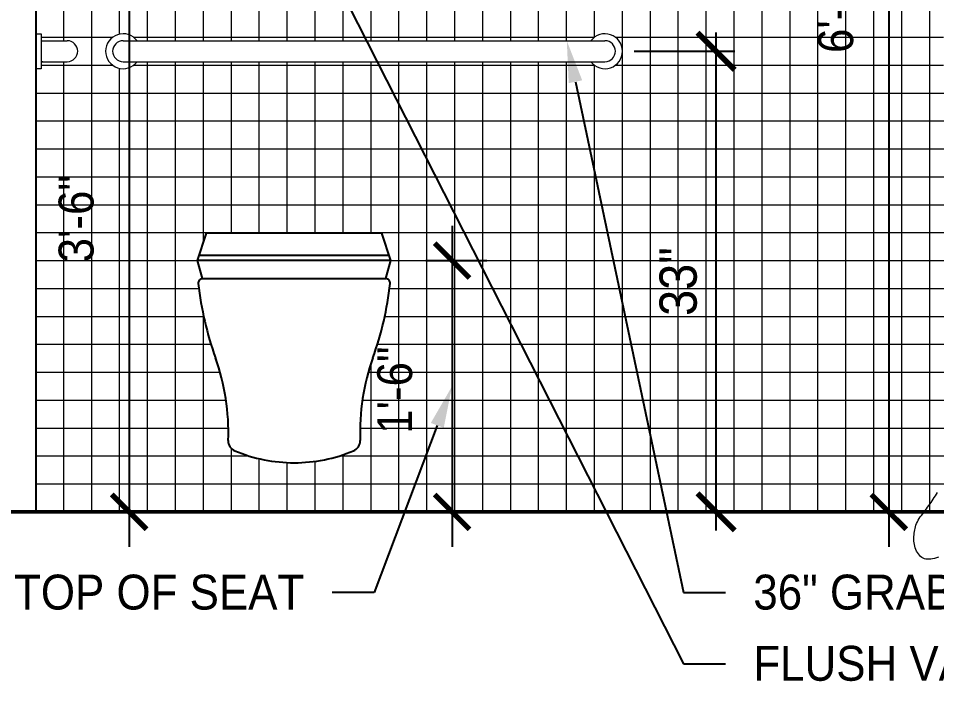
# Model space of a CAD drawing. Header units: inches. Extents: x -3027 to 6920, y -6604 to 320.
# Drawn here: x -759.2 to -693.5, y -2712.9 to -2664.6 of the extents above; entities that cross this region are included whole.
import ezdxf
from ezdxf import colors
from ezdxf.entities.mleader import LeaderData, LeaderLine
from ezdxf.math import Vec2, Vec3

# ---------------------------------------------------------------- set-up
doc = ezdxf.new("R2010")
doc.units = ezdxf.units.IN
doc.header["$LTSCALE"] = 4
doc.header["$MEASUREMENT"] = 0
doc.header["$PDMODE"] = 35
doc.header["$PDSIZE"] = -5
doc.layers.get('0').update_dxf_attribs({"linetype": 'CONTINUOUS'})
doc.layers.get('Defpoints').update_dxf_attribs({"linetype": 'CONTINUOUS'})
for name, color, linetype, lineweight in [('A-ELEV-2', 5, 'CONTINUOUS', 25), ('A-ELEV-3', 8, 'CONTINUOUS', 15), ('A-ELEV-4', 9, 'CONTINUOUS', 9), ('A-ELEV-CUT', 3, 'CONTINUOUS', 50), ('A-EQPM-FIXD', 5, 'CONTINUOUS', 25), ('A-NOTE-DIM', 8, 'CONTINUOUS', 15), ('A-NOTE-REF', 8, 'CONTINUOUS', 15)]:
    doc.layers.add(name, color=color, linetype=linetype, lineweight=lineweight)
doc.styles.add('3_8SM', font='swisse.ttf', dxfattribs={"width": 0.9, "height": 2.666667})
doc.styles.add('ANNOT-SM', font='swisse.ttf', dxfattribs={"width": 0.9, "height": 0.078125})
doc.dimstyles.new('DIM-ANNOT', dxfattribs={"dimtxt": 0.078125, "dimasz": 0.078125, "dimexe": 0.078125, "dimexo": 0.078125, "dimgap": 0.078125, "dimtad": 1, "dimzin": 11, "dimdsep": 46, "dimlunit": 4, "dimtxsty": 'ANNOT-SM', "dimblk1": 'ARCHTICK', "dimblk2": 'ARCHTICK', "dimsah": 1, "dimcen": 0, "dimdle": 0.078125, "dimclrd": 8, "dimclre": 8, "dimclrt": 8, "dimadec": 0, "dimazin": 0, "dimtfac": 4, "dimtofl": 0, "dimtmove": 2, "dimatfit": 3, "dimfxl": 1, "dimfrac": 2, "dimtzin": 0, "dimarcsym": 0})
doc.dimstyles.new('DIM3_8', dxfattribs={"dimtxt": 2.666667, "dimasz": 2.666667, "dimexe": 1.333333, "dimexo": 1.333333, "dimgap": 1.333333, "dimtad": 1, "dimdec": 4, "dimzin": 11, "dimdsep": 46, "dimlunit": 4, "dimtxsty": '3_8SM', "dimblk": 'ARCHTICK', "dimblk1": 'ARCHTICK', "dimblk2": 'ARCHTICK', "dimsah": 1, "dimcen": 2.666667, "dimdle": 1.333333, "dimclrd": 8, "dimclre": 8, "dimclrt": 8, "dimadec": 0, "dimazin": 0, "dimtfac": 4, "dimtdec": 4, "dimtofl": 0, "dimtmove": 2, "dimatfit": 3, "dimfxl": 1, "dimfrac": 2, "dimtzin": 0, "dimarcsym": 0})

# ---------------------------------------------------------------- blocks, each defined once
blk = doc.blocks.new('_ARCHTICK')
at = {"color": 0, "linetype": 'ByBlock', "const_width": 0.15}
blk.add_lwpolyline([(-0.5, -0.5), (0.5, 0.5)], dxfattribs=at)
blk = doc.blocks.new('*D162')
at = {"layer": 'A-NOTE-DIM', "color": 8, "lineweight": -2, "transparency": 16777216}
for p, q in [((-709.289, -2701.333), (-709.289, -2665.667)), ((-715.167, -2667), (-707.956, -2667)), ((-756.667, -2700), (-707.956, -2700))]:
    blk.add_line(p, q, dxfattribs=at)
at = {"layer": 'Defpoints', "color": 0, "transparency": 16777216}
for p in [(-716.5, -2667), (-709.289, -2667), (-758, -2700)]:
    blk.add_point(p, dxfattribs=at)
at = {"layer": 'A-NOTE-DIM', "color": 8, "lineweight": -2, "transparency": 16777216, "xscale": 2.666666666666667, "yscale": 2.666666666666667, "zscale": 2.666666666666667}
for p, rotation in [((-709.289, -2667), 90), ((-709.289, -2700), 270)]:
    blk.add_blockref('_ARCHTICK', p, dxfattribs=dict(at, rotation=rotation))
at = {"layer": 'A-NOTE-DIM', "color": 8, "transparency": 16777216, "insert": (-711.991, -2683.5), "char_height": 2.6667, "attachment_point": 5, "rotation": 90, "style": '3_8SM'}
blk.add_mtext('33"', dxfattribs=at)
blk = doc.blocks.new('HC-GB36-SD')
at = {"layer": 'A-ELEV-3'}
for p, q in [((1.25, 0.75), (35.75, 0.75)), ((1.25, -0.75), (35.75, -0.75))]:
    blk.add_line(p, q, dxfattribs=at)
for centre, radius, start, end in [((1.25, 0), 1.25, 36.8699, 323.1301), ((1.25, 0), 0.75, 90, 270), ((35.75, 0), 1.25, 216.8699, 143.1301), ((35.75, 0), 0.75, 270, 90)]:
    blk.add_arc(centre, radius, start, end, dxfattribs=at)
blk = doc.blocks.new('HC-GB-SD')
at = {"layer": 'A-ELEV-3'}
for p, q in [((0, -1.25), (0, 1.25)), ((0, 1.25), (0.375, 1.25)), ((0.375, 1.25), (0.375, -1.25)), ((0.375, 0.75), (2.25, 0.75)), ((0.375, 0.75), (0.5, 0.75)), ((0.375, -1.25), (0, -1.25)), ((0.375, -0.75), (2.25, -0.75)), ((0.5, -0.75), (0.375, -0.75))]:
    blk.add_line(p, q, dxfattribs=at)
blk.add_arc((2.25, 0), 0.75, 270, 90, dxfattribs=at)
blk = doc.blocks.new('*D180')
at = {"layer": 'A-NOTE-DIM', "color": 8, "lineweight": -2, "transparency": 16777216}
for p, q in [((-751.316, -2655.5), (-751.316, -2702.5)), ((-745.5, -2658), (-753.816, -2658)), ((-745.5, -2700), (-753.816, -2700))]:
    blk.add_line(p, q, dxfattribs=at)
at = {"layer": 'Defpoints', "color": 0, "transparency": 16777216}
for p in [(-743, -2658), (-751.316, -2700), (-743, -2700)]:
    blk.add_point(p, dxfattribs=at)
at = {"layer": 'A-NOTE-DIM', "color": 8, "lineweight": -2, "transparency": 16777216, "xscale": 2.5, "yscale": 2.5, "zscale": 2.5}
for p, rotation in [((-751.316, -2658), 90), ((-751.316, -2700), 270)]:
    blk.add_blockref('_ARCHTICK', p, dxfattribs=dict(at, rotation=rotation))
at = {"layer": 'A-NOTE-DIM', "color": 8, "transparency": 16777216, "insert": (-755.1, -2679), "char_height": 2.5, "attachment_point": 5, "rotation": 90, "style": 'ANNOT-SM'}
blk.add_mtext('3\'-6" ', dxfattribs=at)
blk = doc.blocks.new('toto aquia wall hung dual flush elev front')
at = {"layer": 'A-EQPM-FIXD', "linetype": 'Continuous'}
for p, q in [((-6.928, 17.439), (-6.284, 19.401)), ((6.284, 19.401), (-6.284, 19.401)), ((6.928, 17.439), (6.284, 19.401)), ((-6.804, 17.818), (6.804, 17.818)), ((-6.558, 16.146), (-6.928, 17.439)), ((6.928, 17.439), (-6.928, 17.439)), ((6.558, 16.146), (6.928, 17.439)), ((-6.558, 16.146), (6.558, 16.146))]:
    blk.add_line(p, q, dxfattribs=at)
for centre, radius, start, end in [((-6.558, 15.831), 0.315, 90, 186.41935), ((16.603, 18.437), 23.622, 186.41935, 199.70921), ((-16.603, 18.437), 23.622, 340.29079, 353.58065), ((6.558, 15.831), 0.315, 353.58065, 90), ((-20.46, 5.159), 15.748, 357.82472, 19.70921), ((-20.46, 5.159), 15.748, 16.56755, 19.70921), ((20.46, 5.159), 15.748, 160.29079, 182.17528), ((-3.937, 4.532), 0.787, 177.82472, 247.38015), ((3.937, 4.532), 0.787, 292.61985, 2.17528), ((0, 13.98), 11.023, 247.38015, 270), ((0, 13.98), 11.023, 270, 292.61985)]:
    blk.add_arc(centre, radius, start, end, dxfattribs=at)
blk = doc.blocks.new('*D182')
at = {"layer": 'A-NOTE-DIM', "color": 8, "lineweight": -2, "transparency": 16777216}
for p, q in [((-728.195, -2679.5), (-728.195, -2702.5)), ((-730.072, -2682), (-725.695, -2682)), ((-730.072, -2700), (-725.695, -2700))]:
    blk.add_line(p, q, dxfattribs=at)
at = {"layer": 'Defpoints', "color": 0, "transparency": 16777216}
for p in [(-732.572, -2682), (-732.572, -2700), (-728.195, -2700)]:
    blk.add_point(p, dxfattribs=at)
at = {"layer": 'A-NOTE-DIM', "color": 8, "lineweight": -2, "transparency": 16777216, "xscale": 2.5, "yscale": 2.5, "zscale": 2.5}
for p, rotation in [((-728.195, -2682), 90), ((-728.195, -2700), 270)]:
    blk.add_blockref('_ARCHTICK', p, dxfattribs=dict(at, rotation=rotation))
at = {"layer": 'A-NOTE-DIM', "color": 8, "transparency": 16777216, "insert": (-732.289, -2691.28), "char_height": 2.5, "attachment_point": 5, "rotation": 90, "style": 'ANNOT-SM'}
blk.add_mtext('1\'-6" ', dxfattribs=at)
blk = doc.blocks.new('*D219')
at = {"layer": 'A-NOTE-DIM', "color": 8, "lineweight": -2, "transparency": 16777216}
for p, q in [((-696.925, -2625.5), (-696.925, -2702.5)), ((-698.961, -2628), (-694.425, -2628)), ((-697.961, -2700), (-694.425, -2700))]:
    blk.add_line(p, q, dxfattribs=at)
at = {"layer": 'Defpoints', "color": 0, "transparency": 16777216}
for p in [(-701.461, -2628), (-700.461, -2700), (-696.925, -2700)]:
    blk.add_point(p, dxfattribs=at)
at = {"layer": 'A-NOTE-DIM', "color": 8, "lineweight": -2, "transparency": 16777216, "xscale": 2.5, "yscale": 2.5, "zscale": 2.5}
for p, rotation in [((-696.925, -2628), 90), ((-696.925, -2700), 270)]:
    blk.add_blockref('_ARCHTICK', p, dxfattribs=dict(at, rotation=rotation))
at = {"layer": 'A-NOTE-DIM', "color": 8, "transparency": 16777216, "insert": (-700.71, -2664), "char_height": 2.5, "attachment_point": 5, "rotation": 90, "style": 'ANNOT-SM'}
blk.add_mtext('6\'-0" ', dxfattribs=at)
blk = doc.blocks.new('*U167')
at = {"layer": 'A-ELEV-4'}
blk.add_lwpolyline([(-7.433, -3.258), (-7.583, -3.3), (-7.725, -3.336), (-7.859, -3.366), (-7.988, -3.387), (-8.109, -3.4), (-8.225, -3.401), (-8.335, -3.391), (-8.44, -3.366), (-8.539, -3.326), (-8.634, -3.269), (-8.723, -3.198), (-8.805, -3.114), (-8.882, -3.019), (-8.951, -2.916), (-9.012, -2.806), (-9.064, -2.692), (-9.108, -2.577), (-9.142, -2.46), (-9.167, -2.344), (-9.185, -2.228), (-9.195, -2.112), (-9.2, -1.995), (-9.199, -1.879), (-9.194, -1.763), (-9.185, -1.647), (-9.174, -1.531), (-9.16, -1.414), (-9.141, -1.298), (-9.118, -1.182), (-9.088, -1.066), (-9.051, -0.949), (-9.006, -0.833), (-8.953, -0.717), (-8.89, -0.601), (-8.819, -0.485), (-8.742, -0.368), (-8.659, -0.252), (-8.572, -0.136), (-8.484, -0.02), (-8.395, 0.097), (-8.307, 0.213), (-8.22, 0.329), (-8.136, 0.445), (-8.054, 0.561), (-7.974, 0.678), (-7.894, 0.794), (-7.816, 0.91), (-7.738, 1.026), (-7.66, 1.143), (-7.583, 1.259), (-7.506, 1.375)], dxfattribs=at)

msp = doc.modelspace()

# ---------------------------------------------------------------- hatches: boundary and pattern name
at = {"layer": 'A-ELEV-4'}
h = msp.add_hatch(dxfattribs=at)
h.set_pattern_fill('ANSI37', color=256, scale=16, angle=45)
h.paths.add_polyline_path([(-757.99984, -2652), (-757.99984, -2665.75), (-757.62484, -2665.75), (-757.62484, -2666.25), (-755.74984, -2666.25, -1), (-755.74984, -2667.75), (-757.62484, -2667.75), (-757.62484, -2668.25), (-757.99984, -2668.25), (-757.99984, -2700), (-663.9998, -2700), (-663.9998, -2652), (-669.9998, -2652), (-669.9998, -2658), (-693.9998, -2658), (-693.9998, -2652)])
h.paths.add_polyline_path([(-718.24984, -2667.75), (-750.74984, -2667.75, -3), (-750.74984, -2666.25), (-718.24984, -2666.25, -3)], flags=16)
h.paths.add_polyline_path([(-691.4998, -2664.5), (-685.8143, -2664.5), (-685.8143, -2664.09363), (-685.37048, -2664.09363), (-685.37048, -2663.84624), (-684.87048, -2663.84624), (-684.87048, -2663.62767), (-684.98481, -2663.55278), (-685.1536, -2663.49143), (-685.36506, -2663.44184), (-685.60739, -2663.40225), (-685.86882, -2663.37089), (-686.13754, -2663.34599), (-686.40178, -2663.32579), (-686.64974, -2663.30851), (-686.8722, -2663.29269), (-687.07026, -2663.27804), (-687.24757, -2663.26457), (-687.40778, -2663.25231), (-687.55457, -2663.24126), (-687.69157, -2663.23144), (-687.82246, -2663.22286), (-687.95088, -2663.21553), (-688.07981, -2663.20942), (-688.20942, -2663.20432), (-688.33919, -2663.19995), (-688.46862, -2663.19605), (-688.59717, -2663.19235), (-688.80448, -2663.1862), (-688.97243, -2663.17977), (-689.09233, -2663.1742), (-689.20878, -2663.16749), (-689.32125, -2663.15938), (-689.48649, -2663.14443), (-689.68074, -2663.11671), (-689.84794, -2663.07907), (-689.9897, -2663.02945), (-690.10561, -2662.96931), (-690.19696, -2662.90005), (-690.2828, -2662.80334), (-690.33515, -2662.67548), (-690.32888, -2662.55409), (-690.27138, -2662.47324), (-690.19806, -2662.41901), (-690.10181, -2662.37527), (-689.98624, -2662.34113), (-689.85425, -2662.31565), (-689.71264, -2662.29954), (-689.56673, -2662.29355), (-689.42283, -2662.29852), (-689.2882, -2662.31489), (-689.15599, -2662.34245), (-689.02127, -2662.37963), (-688.90493, -2662.41641), (-688.8264, -2662.44198), (-688.74306, -2662.46944), (-688.65521, -2662.49842), (-688.56341, -2662.52852), (-688.46821, -2662.55935), (-688.37016, -2662.5905), (-688.26981, -2662.62157), (-688.16771, -2662.65216), (-688.06442, -2662.68186), (-687.9598, -2662.71036), (-687.85101, -2662.73769), (-687.73452, -2662.76394), (-687.60679, -2662.78923), (-687.46429, -2662.81367), (-687.30348, -2662.83735), (-687.12085, -2662.86039), (-686.91285, -2662.8829), (-686.67685, -2662.90505), (-686.4138, -2662.92731), (-686.12553, -2662.95021), (-685.8139, -2662.97428), (-685.48073, -2663.00007), (-685.12788, -2663.02811), (-684.75719, -2663.05894), (-684.37048, -2663.09308), (-684.37048, -2663.84624), (-683.87048, -2663.84624), (-683.87048, -2664.09363), (-682.9373, -2664.09363), (-682.9373, -2663.71383), (-682.4373, -2663.71383), (-682.4373, -2659.85867), (-682.4998, -2659.85867), (-682.4998, -2659.10867), (-682.4373, -2659.10867), (-682.4373, -2656.5, -1), (-681.5623, -2656.5), (-681.5623, -2659.10867), (-681.4998, -2659.10867), (-681.4998, -2659.85867), (-681.5623, -2659.85867), (-681.5623, -2663.71383), (-681.0623, -2663.71383), (-681.0623, -2664.09363), (-680.12912, -2664.09363), (-680.12912, -2663.84624), (-679.62912, -2663.84624), (-679.62912, -2663.09308), (-679.24241, -2663.05894), (-678.87172, -2663.02811), (-678.51887, -2663.00007), (-678.1857, -2662.97428), (-677.87407, -2662.95021), (-677.5858, -2662.92731), (-677.32275, -2662.90505), (-677.08675, -2662.8829), (-676.87875, -2662.86039), (-676.69612, -2662.83735), (-676.53531, -2662.81367), (-676.39281, -2662.78923), (-676.26508, -2662.76394), (-676.14859, -2662.73769), (-676.0398, -2662.71036), (-675.93518, -2662.68186), (-675.83189, -2662.65216), (-675.72979, -2662.62157), (-675.62944, -2662.5905), (-675.53139, -2662.55935), (-675.43619, -2662.52852), (-675.34439, -2662.49842), (-675.18249, -2662.44501), (-675.04761, -2662.40108), (-674.91034, -2662.35995), (-674.77755, -2662.32737), (-674.64463, -2662.30523), (-674.50559, -2662.29462), (-674.35975, -2662.29522), (-674.21525, -2662.30638), (-674.07784, -2662.32725), (-673.95334, -2662.35707), (-673.81894, -2662.40613), (-673.70917, -2662.48733), (-673.66173, -2662.59265), (-673.67337, -2662.69728), (-673.70787, -2662.78153), (-673.76564, -2662.86238), (-673.84535, -2662.93574), (-673.94877, -2663.0006), (-674.07759, -2663.05571), (-674.19362, -2663.08851), (-674.27849, -2663.10762), (-674.36991, -2663.12399), (-674.46737, -2663.1379), (-674.57036, -2663.14961), (-674.67835, -2663.15938), (-674.79082, -2663.16749), (-674.90727, -2663.1742), (-675.02717, -2663.17977), (-675.15001, -2663.18448), (-675.27527, -2663.18858), (-675.40243, -2663.19235), (-675.53098, -2663.19605), (-675.66041, -2663.19995), (-675.79018, -2663.20432), (-675.91979, -2663.20942), (-676.04872, -2663.21553), (-676.17714, -2663.22286), (-676.30803, -2663.23144), (-676.44503, -2663.24126), (-676.59182, -2663.25231), (-676.75203, -2663.26457), (-676.92934, -2663.27804), (-677.1274, -2663.29269), (-677.34986, -2663.30851), (-677.59782, -2663.32579), (-677.86206, -2663.34599), (-678.13078, -2663.37089), (-678.39221, -2663.40225), (-678.63454, -2663.44184), (-678.846, -2663.49143), (-679.01479, -2663.55278), (-679.12912, -2663.62767), (-679.12912, -2663.84624), (-678.62912, -2663.84624), (-678.62912, -2664.09363), (-678.1853, -2664.09363), (-678.1853, -2664.5), (-672.4998, -2664.5, -0.41421356), (-670.9998, -2666), (-670.9998, -2669.5, -0.41421356), (-671.9998, -2670.5), (-673.48355, -2670.5), (-673.48355, -2673.25), (-675.07036, -2673.25), (-675.50846, -2671.90681, -0.03258575), (-677.75067, -2672.60753), (-677.75067, -2675.23557, -1.00454115), (-678.25062, -2675.24217), (-678.25062, -2672.72119, -0.03165698), (-680.50866, -2673.0533), (-680.77733, -2674), (-681.3748, -2674), (-681.3748, -2679.75, -1), (-682.6248, -2679.75), (-682.6248, -2674), (-683.22227, -2674), (-683.49094, -2673.0533, -0.03166921), (-685.74984, -2672.721), (-685.74984, -2675.24557, -1.00454115), (-686.24979, -2675.25217), (-686.24979, -2672.60732, -0.03257344), (-688.49114, -2671.90681), (-688.92924, -2673.25), (-690.51605, -2673.25), (-690.51605, -2670.5), (-691.9998, -2670.5, -0.41421356), (-692.9998, -2669.5), (-692.9998, -2666, -0.41421356)], flags=16)
h.paths.add_polyline_path([(-692.36845, -2666.47841), (-692.36889, -2666.47822), (-692.4998, -2668, 0.41421356), (-691.4998, -2669), (-672.4998, -2669, 0.41421356), (-671.4998, -2668), (-671.63252, -2666.45715, 0.38929761), (-672.13068, -2666), (-691.86892, -2666, 0.40162023)], flags=0)
h.paths.add_polyline_path([(-692.41573, -2665.30451), (-692.37433, -2665.18881), (-692.30871, -2665.05166), (-692.28595, -2665.0141), (-692.32669, -2665.08923), (-692.35967, -2665.15816), (-692.386, -2665.22141), (-692.40678, -2665.2795), (-692.42313, -2665.33294), (-692.43597, -2665.3823), (-692.44555, -2665.42829), (-692.45194, -2665.47166), (-692.45522, -2665.51319), (-692.45544, -2665.55364), (-692.4527, -2665.59376), (-692.44706, -2665.63431), (-692.43859, -2665.67606), (-692.4267, -2665.71948), (-692.40809, -2665.76393), (-692.37881, -2665.80847), (-692.31036, -2665.8766), (-692.27239, -2665.89411), (-692.36206, -2665.83395), (-692.41912, -2665.74715), (-692.4499, -2665.63479), (-692.45816, -2665.51389), (-692.44244, -2665.40715)], flags=0)
h.paths.add_polyline_path([(-736.9998, -2661), (-742.9998, -2661), (-742.9998, -2655), (-736.9998, -2655)], flags=16)
h.paths.add_polyline_path([(-733.21597, -2680.03873), (-732.57169, -2682), (-732.94204, -2683.29376, -0.44742297), (-732.62906, -2683.64393, -0.05805301), (-733.8648, -2688.96927, 0.09578039), (-734.77602, -2694.87791, -0.31316746), (-735.26, -2695.63462, -0.09901944), (-739.4998, -2696.48258, -0.09901943), (-743.7396, -2695.63462, -0.31316746), (-744.22358, -2694.87791, 0.09578039), (-745.1348, -2688.96927, -0.05805301), (-746.37054, -2683.64393, -0.44742297), (-746.05756, -2683.29376), (-746.42791, -2682), (-745.78363, -2680.03873)], flags=16)

# ---------------------------------------------------------------- linework, layer by layer
at = {"layer": 'A-ELEV-2'}
msp.add_line((-757.99984, -2580), (-757.99984, -2700), dxfattribs=at)
at = {"layer": 'A-ELEV-CUT'}
msp.add_lwpolyline([(-663.9998, -2700), (-762.99984, -2700), (-781.00765, -2700.37484), (-798.99984, -2700), (-798.99984, -2580), (-663.9998, -2580)], close=True, dxfattribs=at)

# ---------------------------------------------------------------- block references
for name, p in [('HC-GB-SD', (-757.99984, -2667)), ('HC-GB36-SD', (-752.99984, -2667)), ('toto aquia wall hung dual flush elev front', (-739.4998, -2699.43943))]:
    msp.add_blockref(name, p)
at = {"layer": 'A-ELEV-3'}
msp.add_blockref('*U167', (-685.92676, -2700), dxfattribs=at)

# ---------------------------------------------------------------- dimensions: what is measured, and where the dimension line sits
at = {"layer": 'A-NOTE-DIM'}
for base, p1, p2, override, picture, middle in [((-696.925, -2700), (-701.46124, -2628), (-700.46124, -2700), {"dimscale": 0, "dimpost": ' '}, '*D219', (-700.70965, -2664)), ((-751.31577, -2700), (-742.9998, -2658), (-742.9998, -2700), {"dimpost": ' '}, '*D180', (-755.10043, -2679))]:
    dim = msp.add_linear_dim(base=base, p1=p1, p2=p2, angle=90, dimstyle='DIM-ANNOT', override=override, dxfattribs=at)
    dim.commit()
    dim.dimension.update_dxf_attribs({"geometry": picture, "text_midpoint": middle})
dim = msp.add_linear_dim(base=(-709.28946, -2667), p1=(-757.99984, -2700), p2=(-716.49984, -2667), angle=270, text='33"', dimstyle='DIM3_8', override={"dimpost": ' '}, dxfattribs=at)
dim.commit()
dim.dimension.update_dxf_attribs({"geometry": '*D162', "text_midpoint": (-711.99128, -2683.5)})
dim = msp.add_linear_dim(base=(-728.19527, -2700), p1=(-732.57169, -2682), p2=(-732.57169, -2700), angle=90, dimstyle='DIM-ANNOT', override={"dimpost": ' '}, dxfattribs=at)
dim.commit()
dim.dimension.update_dxf_attribs({"geometry": '*D182', "text_midpoint": (-732.28936, -2691.28028), "dimtype": 160})

# ---------------------------------------------------------------- leaders
at = {"layer": 'A-NOTE-REF'}
ml = msp.add_multileader_mtext('Standard', dxfattribs=at)
ml.set_content('FLUSH VALVE', color=256, style='ANNOT-SM')
ml.set_leader_properties()
ml.build(insert=Vec2(0, 0))
ml.multileader.update_dxf_attribs({"dogleg_length": 0.09375, "arrow_head_size": 3, "scale": 32})
ctx = ml.context
ctx.base_point, ctx.scale, ctx.char_height, ctx.arrow_head_size, ctx.plane_origin = Vec3(-708.62551, -2710.88386), 32, 2.5, 3, Vec3(-742.05614, -2740.43386)
notes = []
notes.append((ctx, [(1, (1, 1, 0), (-711.62551, -2710.88386), (1, 0), 3, [(0, [(-736.9998, -2661)], 0, [])])]))
ctx.mtext.insert, ctx.mtext.width, ctx.mtext.flow_direction = Vec3(-706.62551, -2709.6009), 25.843974, 5
ml = msp.add_multileader_mtext('Standard', dxfattribs=at)
ml.set_content('36" GRABBAR', color=256, style='ANNOT-SM')
ml.set_leader_properties()
ml.build(insert=Vec2(0, 0))
ml.multileader.update_dxf_attribs({"dogleg_length": 0.09375, "arrow_head_size": 3, "scale": 32})
ctx = ml.context
ctx.base_point, ctx.scale, ctx.char_height, ctx.arrow_head_size, ctx.plane_origin = Vec3(-708.62551, -2705.78302), 32, 2.5, 3, Vec3(-742.05614, -2735.33302)
notes.append((ctx, [(1, (1, 1, 0), (-711.62551, -2705.78302), (1, 0), 3, [(0, [(-719.98178, -2666.25)], 0, [])])]))
ctx.mtext.insert, ctx.mtext.width, ctx.mtext.flow_direction = Vec3(-706.62551, -2704.50006), 25.843974, 5
ml = msp.add_multileader_mtext('Standard', dxfattribs=at)
ml.set_content('TOP OF SEAT', color=256, style='ANNOT-SM')
ml.set_leader_properties()
ml.build(insert=Vec2(0, 0))
ml.multileader.update_dxf_attribs({"dogleg_length": 0.09375, "arrow_head_size": 3, "scale": 32})
ctx = ml.context
ctx.base_point, ctx.scale, ctx.char_height, ctx.arrow_head_size, ctx.plane_origin = Vec3(-763.47325, -2705.78302), 32, 2.5, 3, Vec3(-703.34789, -2735.33302)
ctx.text_align_type = 2
notes.append((ctx, [(1, (1, 1, 0), (-733.77852, -2705.78302), (-1, 0), 3, [(0, [(-728.19527, -2691)], 0, [])])]))
ctx.mtext.insert, ctx.mtext.width, ctx.mtext.alignment, ctx.mtext.flow_direction = Vec3(-738.77852, -2704.50006), 25.843974, 3, 5
for ctx, leaders in notes:
    for number, flags, end, landing, length, lines in leaders:
        leader = LeaderData()
        leader.index, (leader.has_last_leader_line, leader.has_dogleg_vector, leader.attachment_direction) = number, flags
        leader.last_leader_point, leader.dogleg_vector, leader.dogleg_length = Vec3(end), Vec3(landing), length
        for number, points, colour, breaks in lines:
            line = LeaderLine()
            line.index, line.vertices, line.color, line.breaks = number, Vec3.list(points), colors.encode_raw_color(colour), breaks
            leader.lines.append(line)
        ctx.leaders.append(leader)

doc.saveas('drawing.dxf')
